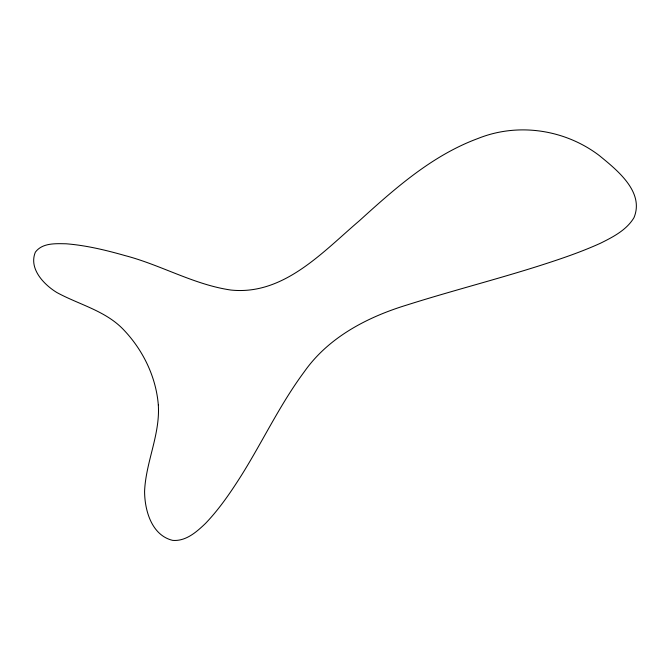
<?xml version="1.0" encoding="UTF-8"?>
<svg xmlns="http://www.w3.org/2000/svg" width="670" height="670" viewBox="0 0 670 670"><rect width="100%" height="100%" fill="white"/><g stroke="black" fill="none" stroke-linecap="round" stroke-linejoin="round"><path stroke-width="1" d="M158.321 404.99C160.222 434.612 145.817 461.99 144.586 491.269C144.645 510.398 151.646 535.355 172.718 540.389C185.917 541.461 196.586 531.947 205.481 523.446C219.425 508.899 230.798 492.157 241.543 475.181C262.891 441.011 280.127 404.278 304.222 371.85C328.493 337.236 367.319 317.111 406.849 305.026C449.947 291.366 493.765 280.152 536.879 266.568C558.445 259.692 579.986 252.548 600.613 243.168C613.142 236.929 626.517 230.086 633.971 217.683C644.724 191.821 616.76 169.87 599.273 155.524C564.961 129.444 518.027 122.325 477.886 138.531C432.091 155.457 394.998 188.412 359.396 220.74C322.764 251.895 283.728 295.612 230.89 290.043C193.881 284.666 161.093 265.002 125.148 255.622C105.843 250.128 86.204 245.379 66.146 243.788C55.627 243.604 42.411 242.724 35.359 252.163C28.55 268.553 43.759 284.49 56.766 292.472C79.37 304.825 106.095 310.813 124.193 330.369C143.271 350.603 156.077 377.135 158.321 404.99"/></g></svg>
